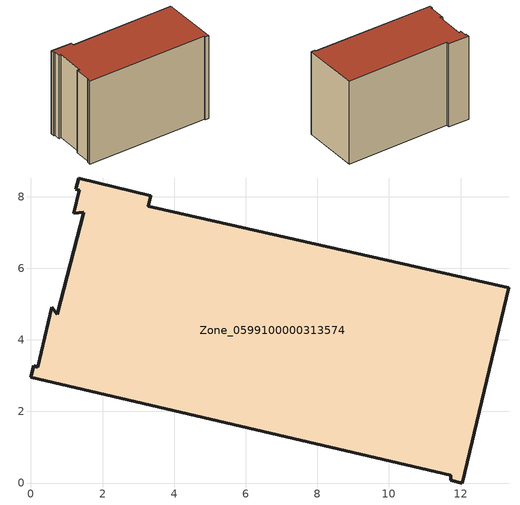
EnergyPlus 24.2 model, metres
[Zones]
Zone_0599100000313574
 floor ground (C_G): 0.19,3.24 0.58,4.91 0.74,4.71 1.47,7.56 1.2,7.53 1.35,8.18 1.25,8.21 1.33,8.52 3.35,8.03 3.27,7.73 13.34,5.46 12.04,0 11.73,0.08 11.73,0.21 0,2.96 0.08,3.27 z0
 wall outside (C_F): 3.27,7.73 3.35,8.03 1.33,8.52 1.25,8.21 1.35,8.18 1.2,7.53 1.47,7.56 0.74,4.71 0.58,4.91 0.19,3.24 0.08,3.27 0,2.96 11.73,0.21 11.73,0.08 12.04,0 13.34,5.46 3.27,7.73 z0:8.53
 roof outside (C_R): 0.58,4.91 0.19,3.24 0.08,3.27 0,2.96 11.73,0.21 11.73,0.08 12.04,0 13.34,5.46 3.27,7.73 3.35,8.03 1.33,8.52 1.25,8.21 1.35,8.18 1.2,7.53 1.47,7.56 0.74,4.71 z8.53
[BUILDING]
Pand.0599100000313574: North Axis=0; Terrain=City; Loads Convergence Tolerance Value=0.04; Temperature Convergence Tolerance Value=0.4; Solar Distribution=FullExterior; Maximum Number of Warmup Days=25; Minimum Number of Warmup Days=1
[Site:Location]
Rotterdam.The.Hague.AP_ZH_NLD Design_Conditions: Latitude=51.96; Longitude=4.45; Time Zone=1; Elevation=-4.5
[SITE:GROUNDTEMPERATURE:BUILDINGSURFACE]
18, 18, 18, 18, 18, 18, 18, 18, 18, 18, 18, 18
[MATERIAL] Thermal Absorptance=0.9; Solar Absorptance=0.7; Visible Absorptance=0.7
Name | Roughness | Thickness | Conductivity | Density | Specific Heat
G.TC.1992-2005 | MediumSmooth | 0.15 | 0.06 | 540 | 1210
F.TC.1992-2005 | Rough | 0.3 | 0.12 | 1920 | 840
R.TC.1992-2005 | MediumRough | 0.2 | 0.08 | 1500 | 1000
[CONSTRUCTION]
C_G: G.TC.1992-2005
C_F: F.TC.1992-2005
C_R: R.TC.1992-2005
[ZONE]
Zone_0599100000313574: Type=1; Multiplier=1; Ceiling Height=Autocalculate; Volume=Autocalculate; Floor Area=autocalculate; Part of Total Floor Area=Yes
[ZONEINFILTRATION:DESIGNFLOWRATE]
Infil_Zone_0599100000313574: Zone or ZoneList or Space or SpaceList=Zone_0599100000313574; Schedule=AlwaysOn; Design Flow Rate Calculation Method=Flow/Area; Flow Rate per Floor Area=0.0015; Constant Term Coefficient=1; Temperature Term Coefficient=0; Velocity Term Coefficient=0; Velocity Squared Term Coefficient=0
[HVACTEMPLATE:ZONE:IDEALLOADSAIRSYSTEM]
Zone_0599100000313574: Maximum Heating Supply Air Temperature=50; Minimum Cooling Supply Air Temperature=13; Maximum Heating Supply Air Humidity Ratio=0.0156; Minimum Cooling Supply Air Humidity Ratio=0.0077; Heating Limit=NoLimit; Cooling Limit=NoLimit; Dehumidification Control Type=ConstantSensibleHeatRatio; Cooling Sensible Heat Ratio=0.7; Dehumidification Setpoint=60; Humidification Control Type=None; Humidification Setpoint=30; Outdoor Air Method=None; Outdoor Air Flow Rate per Person=0.00944; Outdoor Air Flow Rate per Zone Floor Area=0; Outdoor Air Flow Rate per Zone=0; Demand Controlled Ventilation Type=None; Outdoor Air Economizer Type=NoEconomizer; Heat Recovery Type=None; Sensible Heat Recovery Effectiveness=0.7; Latent Heat Recovery Effectiveness=0.65
[ZONECONTROL:THERMOSTAT]
ThermostatControl_Zone_0599100000313574: Zone or ZoneList=Zone_0599100000313574; Control Type Schedule=DualSetpointControlType; Control 1=Thermostat_Zone_0599100000313574; Temperature Difference Between Cutout And Setpoint=0
[THERMOSTATSETPOINT:DUALSETPOINT]
Thermostat_Zone_0599100000313574: Heating Setpoint Temperature Schedule=HeatingSetpoint_Zone_0599100000313574; Cooling Setpoint Temperature Schedule=CoolingSetpoint_Zone_0599100000313574
[SCHEDULE:COMPACT]
HeatingSetpoint_Zone_0599100000313574: Through: 12/31, For: AllDays, Until: 24:00, 21
CoolingSetpoint_Zone_0599100000313574: Through: 12/31, For: AllDays, Until: 24:00, 24
DualSetpointControlType: Through: 12/31, For: AllDays, Until: 24:00, 4
AlwaysOn: Through: 12/31, For: AllDays, Until: 24:00, 1
